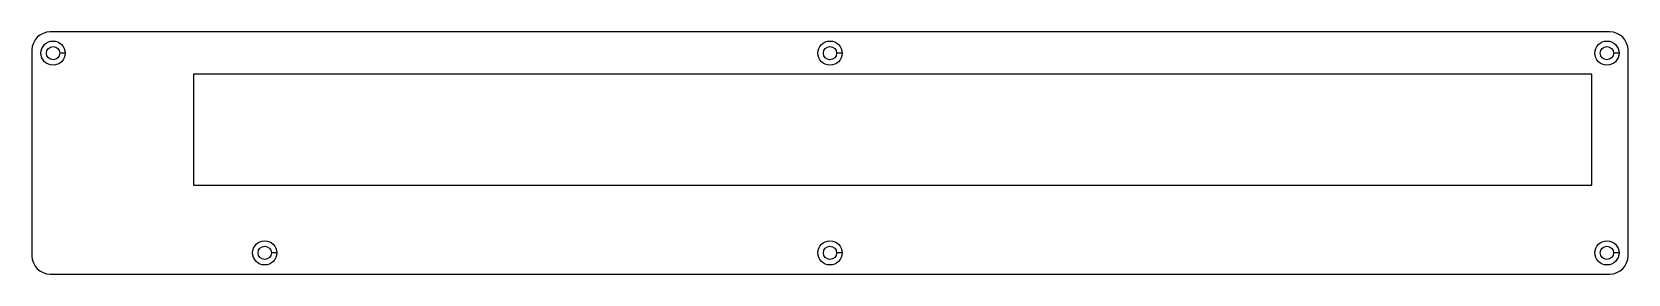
# Model space of a CAD drawing. Extents: x -27 to 237, y -15 to 25.
import ezdxf

# ---------------------------------------------------------------- set-up
doc = ezdxf.new("R2010")
doc.units = 0
doc.layers.add('Body003', color=7, linetype='CONTINUOUS')

msp = doc.modelspace()

# ---------------------------------------------------------------- linework, layer by layer
at = {"layer": 'Body003'}
for p, q in [((234.3, 25.3, 3), (-23.7, 25.3, 3)), ((-23.7, 25.3), (-23.7, 25.3, 3)), ((234.3, 25.3), (-23.7, 25.3)), ((234.3, 25.3, 3), (-23.7, 25.3, 3)), ((-23.7, 25.3), (-23.7, 25.3, 3)), ((234.3, 25.3), (-23.7, 25.3)), ((234.3, 25.3), (234.3, 25.3, 3)), ((234.3, 25.3), (234.3, 25.3, 3)), ((-26.7, 22.3, 3), (-26.7, -11.7, 3)), ((-26.7, 22.3), (-26.7, 22.3, 3)), ((-26.7, 22.3), (-26.7, 22.3, 3)), ((-26.7, 22.3), (-26.7, -11.7)), ((-26.7, 22.3, 3), (-26.7, -11.7, 3)), ((-26.7, 22.3), (-26.7, -11.7)), ((-21.2, 21.8, 3), (-22.1, 21.8, 2.1)), ((-21.2, 21.8, 3), (-22.1, 21.8, 2.1)), ((-22.1, 21.8), (-22.1, 21.8, 2.1)), ((-22.1, 21.8), (-22.1, 21.8, 2.1)), ((107.3, 21.8, 3), (106.4, 21.8, 2.1)), ((107.3, 21.8, 3), (106.4, 21.8, 2.1)), ((106.4, 21.8), (106.4, 21.8, 2.1)), ((106.4, 21.8), (106.4, 21.8, 2.1)), ((235.8, 21.8, 3), (234.9, 21.8, 2.1)), ((235.8, 21.8, 3), (234.9, 21.8, 2.1)), ((234.9, 21.8), (234.9, 21.8, 2.1)), ((234.9, 21.8), (234.9, 21.8, 2.1)), ((237.3, -11.7, 3), (237.3, 22.3, 3)), ((237.3, 22.3), (237.3, 22.3, 3)), ((237.3, 22.3), (237.3, 22.3, 3)), ((237.3, -11.7), (237.3, 22.3)), ((237.3, -11.7, 3), (237.3, 22.3, 3)), ((237.3, -11.7), (237.3, 22.3)), ((0, 18.3, 3), (0, 0, 3)), ((231.3, 18.3, 3), (0, 18.3, 3)), ((0, 18.3), (0, 18.3, 3)), ((0, 18.3), (0, 0)), ((0, 18.3, 3), (0, 0, 3)), ((0, 18.3), (0, 18.3, 3)), ((231.3, 18.3), (0, 18.3)), ((231.3, 18.3, 3), (0, 18.3, 3)), ((0, 18.3), (0, 0)), ((231.3, 18.3), (0, 18.3)), ((231.3, 0, 3), (231.3, 18.3, 3)), ((231.3, 18.3), (231.3, 18.3, 3)), ((231.3, 18.3), (231.3, 18.3, 3)), ((231.3, 0), (231.3, 18.3)), ((231.3, 0, 3), (231.3, 18.3, 3)), ((231.3, 0), (231.3, 18.3)), ((0, 0, 3), (231.3, 0, 3)), ((0, 0), (231.3, 0)), ((0, 0, 3), (231.3, 0, 3)), ((0, 0), (231.3, 0)), ((231.3, 0), (231.3, 0, 3)), ((231.3, 0), (231.3, 0, 3)), ((0, 0), (0, 0, 3)), ((0, 0), (0, 0, 3)), ((-26.7, -11.7), (-26.7, -11.7, 3)), ((-26.7, -11.7), (-26.7, -11.7, 3)), ((13.8, -11.2, 3), (12.9, -11.2, 2.1)), ((13.8, -11.2, 3), (12.9, -11.2, 2.1)), ((12.9, -11.2), (12.9, -11.2, 2.1)), ((12.9, -11.2), (12.9, -11.2, 2.1)), ((107.3, -11.2, 3), (106.4, -11.2, 2.1)), ((107.3, -11.2, 3), (106.4, -11.2, 2.1)), ((106.4, -11.2), (106.4, -11.2, 2.1)), ((106.4, -11.2), (106.4, -11.2, 2.1)), ((235.8, -11.2, 3), (234.9, -11.2, 2.1)), ((235.8, -11.2, 3), (234.9, -11.2, 2.1)), ((234.9, -11.2), (234.9, -11.2, 2.1)), ((234.9, -11.2), (234.9, -11.2, 2.1)), ((237.3, -11.7), (237.3, -11.7, 3)), ((237.3, -11.7), (237.3, -11.7, 3)), ((-23.7, -14.7, 3), (234.3, -14.7, 3)), ((-23.7, -14.7), (-23.7, -14.7, 3)), ((-23.7, -14.7), (-23.7, -14.7, 3)), ((-23.7, -14.7), (234.3, -14.7)), ((-23.7, -14.7, 3), (234.3, -14.7, 3)), ((-23.7, -14.7), (234.3, -14.7)), ((234.3, -14.7), (234.3, -14.7, 3)), ((234.3, -14.7), (234.3, -14.7, 3))]:
    msp.add_line(p, q, dxfattribs=at)
for centre, radius in [((-23.2, 21.8), 2), ((-23.2, 21.8), 2), ((105.3, 21.8), 2), ((105.3, 21.8), 2), ((233.8, 21.8), 2), ((233.8, 21.8), 2), ((-23.2, 21.8), 1.1), ((-23.2, 21.8), 1.1), ((-23.2, 21.8), 1.1), ((-23.2, 21.8), 1.1), ((105.3, 21.8), 1.1), ((105.3, 21.8), 1.1), ((105.3, 21.8), 1.1), ((105.3, 21.8), 1.1), ((233.8, 21.8), 1.1), ((233.8, 21.8), 1.1), ((233.8, 21.8), 1.1), ((233.8, 21.8), 1.1), ((11.8, -11.2), 2), ((11.8, -11.2), 2), ((11.8, -11.2), 1.1), ((11.8, -11.2), 1.1), ((11.8, -11.2), 1.1), ((11.8, -11.2), 1.1), ((105.3, -11.2), 2), ((105.3, -11.2), 2), ((105.3, -11.2), 1.1), ((105.3, -11.2), 1.1), ((105.3, -11.2), 1.1), ((105.3, -11.2), 1.1), ((233.8, -11.2), 2), ((233.8, -11.2), 2), ((233.8, -11.2), 1.1), ((233.8, -11.2), 1.1), ((233.8, -11.2), 1.1), ((233.8, -11.2), 1.1)]:
    msp.add_circle(centre, radius, dxfattribs=at)
for centre, start, end in [((-23.7, 22.3, 3), 90, 180), ((-23.7, 22.3), 90, 180), ((-23.7, 22.3, 3), 90, 180), ((-23.7, 22.3), 90, 180), ((234.3, 22.3, 3), 0, 90), ((234.3, 22.3), 0, 90), ((234.3, 22.3, 3), 0, 90), ((234.3, 22.3), 0, 90), ((-23.7, -11.7, 3), 180, -90), ((-23.7, -11.7), 180, -90), ((-23.7, -11.7, 3), 180, -90), ((-23.7, -11.7), 180, -90), ((234.3, -11.7, 3), -90, 0), ((234.3, -11.7), -90, 0), ((234.3, -11.7, 3), -90, 0), ((234.3, -11.7), -90, 0)]:
    msp.add_arc(centre, 3, start, end, dxfattribs=at)

doc.saveas('drawing.dxf')
